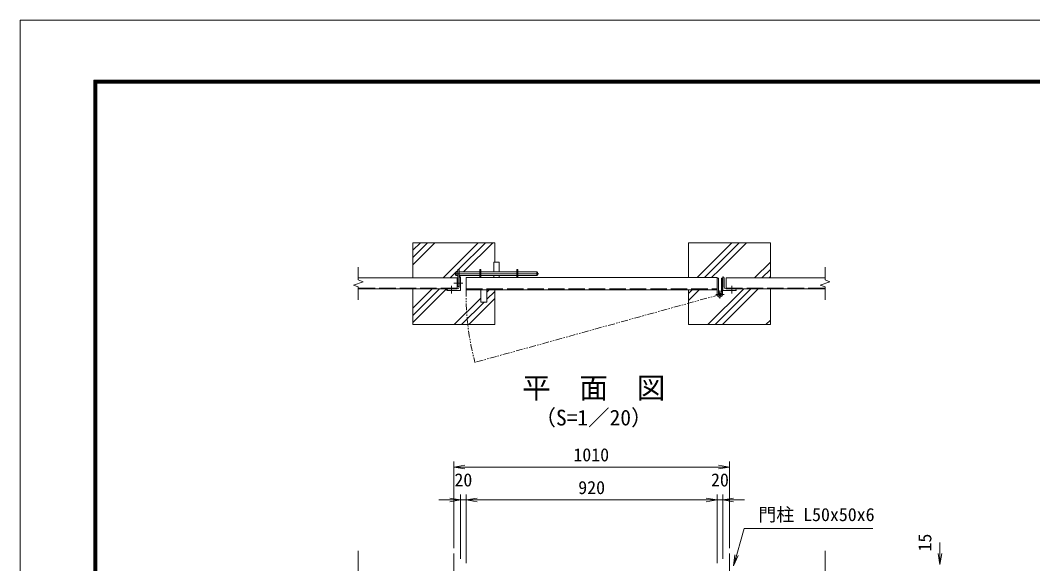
# Model space of a CAD drawing. Units: millimetres at full size. Extents: x -4200 to 4200, y -2970 to 2970.
# Drawn here: x -4200 to -491, y 979 to 2970 of the extents above; entities that cross this region are included whole.
import ezdxf
from ezdxf.enums import TextEntityAlignment as Align

# ---------------------------------------------------------------- set-up
doc = ezdxf.new("R2010")
doc.units = ezdxf.units.MM
doc.header["$LTSCALE"] = 10
for name, pattern in [('DASHED', [7.5, 6, -1.5]), ('USER1', [50.8, 31.75, -6.35, 6.35, -6.35]), ('USER2', [5, 2.5, -0.5, 0.5, -0.5, 0.5, -0.5])]:
    doc.linetypes.add(name, pattern=pattern)
doc.layers.add('0-0_D-TTL-TXT', color=7, linetype='Continuous')
for name, color, linetype, lineweight in [('0-1_D-STR3', 3, 'Continuous', 13), ('0-2_D-BMK', 2, 'USER1', 13), ('0-3_D-STR1', 1, 'Continuous', 18), ('0-4_D-STR4', 7, 'Continuous', 18), ('0-6_D-STR-DIM', 7, 'Continuous', 13), ('0-7_0', 7, 'Continuous', 18), ('0-8_D-DCR-HCH', 7, 'Continuous', 13), ('0-9_D-STR-TXT', 7, 'Continuous', 13), ('0-B_D-TTL', 7, 'Continuous', 18)]:
    doc.layers.add(name, color=color, linetype=linetype, lineweight=lineweight)
doc.styles.add('ＭＳ ゴシック', font='')
doc.styles.get('ＭＳ ゴシック').set_extended_font_data('MS Gothic')

# ---------------------------------------------------------------- blocks, each defined once
blk = doc.blocks.new('_Open')
at = {"layer": '0-7_0'}
blk.add_line((-10, 1.667), (0, 0), dxfattribs=at)
blk.add_lwpolyline([(-10, -1.667), (0, 0), (-10, 0)], dxfattribs=at)

msp = doc.modelspace()

# ---------------------------------------------------------------- linework, layer by layer
at = {"layer": '0-1_D-STR3'}
for p, q in [((-2464.47, 2083.85), (-2464.47, 2047.85)), ((-2464.47, 2083.85), (-2445.47, 2083.85)), ((-2445.47, 2083.85), (-2445.47, 2047.85)), ((-2604.97, 2045.85), (-2602.97, 2047.85)), ((-2604.97, 2045.85), (-2604.97, 2036.85)), ((-2602.97, 2034.85), (-2602.97, 2047.85)), ((-2602.97, 2047.85), (-2597.05, 2047.85)), ((-2597.05, 2056.35), (-2597.05, 1994.85)), ((-2592.55, 2056.35), (-2597.05, 2056.35)), ((-2592.55, 2056.35), (-2592.55, 1994.85)), ((-2592.55, 2047.85), (-2516.55, 2047.85)), ((-2516.55, 2056.85), (-2516.55, 2027.35)), ((-2512.05, 2056.85), (-2516.55, 2056.85)), ((-2512.05, 2027.35), (-2512.05, 2056.85)), ((-2512.05, 2047.85), (-2381.05, 2047.85)), ((-2381.05, 2027.35), (-2381.05, 2056.85)), ((-2381.05, 2056.85), (-2376.55, 2056.85)), ((-2376.55, 2027.35), (-2376.55, 2056.85)), ((-2376.55, 2047.85), (-2306.97, 2047.85)), ((-2306.97, 2047.85), (-2306.97, 2034.85)), ((-2306.97, 2047.85), (-2304.97, 2045.85)), ((-2304.97, 2045.85), (-2304.97, 2036.85)), ((-2604.97, 2036.85), (-2602.97, 2034.85)), ((-2602.97, 2034.85), (-2597.05, 2034.85)), ((-2592.55, 2034.85), (-2516.55, 2034.85)), ((-2512.05, 2034.85), (-2381.05, 2034.85)), ((-2464.47, 2027.35), (-2464.47, 2034.85)), ((-2445.47, 2027.35), (-2445.47, 2034.85)), ((-2376.55, 2034.85), (-2306.97, 2034.85)), ((-2304.97, 2036.85), (-2306.97, 2034.85)), ((-1646.25, 1965.15), (-1646.25, 2024.85)), ((-1641.75, 2024.85), (-1646.25, 2024.85)), ((-1641.75, 1965.15), (-1641.75, 2024.85)), ((-1626.85, 1965.15), (-1626.85, 2024.85)), ((-2592.55, 1994.85), (-2597.05, 1994.85)), ((-2512.55, 1982.35), (-2512.55, 1937.35)), ((-2490.55, 1982.35), (-2490.55, 1937.35)), ((-1641.75, 1973.34), (-1639.33, 1969.54)), ((-2512.55, 1937.35), (-2490.55, 1937.35))]:
    msp.add_line(p, q, dxfattribs=at)
msp.add_lwpolyline([(-1631.35, 1973.34), (-1631.35, 2024.85), (-1626.85, 2024.85)], dxfattribs=at)
for radius in [9.7, 5.2]:
    msp.add_arc((-1636.55, 1965.15), radius, 180, 122.41735, dxfattribs=at)
at = {"layer": '0-2_D-BMK'}
for p, q in [((-2608.39, 2041.35), (-2299.64, 2041.35)), ((-2611.56, 2007.35), (-2578.78, 2007.35)), ((-2619.55, 1997.35), (-2619.55, 1968.35)), ((-1636.55, 1950.29), (-1636.55, 1980.02)), ((-1593.55, 1997.35), (-1593.55, 1968.35)), ((-1651.41, 1965.15), (-1621.68, 1965.15)), ((-2611.55, 1016.37), (-2611.55, -833.63)), ((-1601.55, 1016.37), (-1601.55, -833.63))]:
    msp.add_line(p, q, dxfattribs=at)
at = {"layer": '0-2_D-BMK', "linetype": 'USER2'}
msp.add_line((-1636.55, 1965.15), (-2533.98, 1716.65), dxfattribs=at)
msp.add_arc((-1606.55, 1965.15), 960.15, 178.97356, 195, dxfattribs=at)
at = {"layer": '0-3_D-STR1'}
for p, q in [((-2599.55, 2025.85), (-2961.55, 2025.85)), ((-2592.55, 2025.35), (-2592.55, 1992.35)), ((-2566.55, 2027.35), (-1646.55, 2027.35)), ((-2566.55, 2027.35), (-2566.55, 1987.35)), ((-1646.55, 2027.35), (-1646.55, 1987.35)), ((-1620.55, 2025.35), (-1620.55, 1992.35)), ((-1613.55, 2025.85), (-1613.55, 1985.85)), ((-1613.55, 2025.85), (-1251.55, 2025.85)), ((-2599.05, 1985.85), (-2632.05, 1985.85)), ((-2561.55, 1982.35), (-1651.55, 1982.35)), ((-1614.05, 1985.85), (-1581.05, 1985.85)), ((-1613.55, 1985.85), (-1251.55, 1985.85))]:
    msp.add_line(p, q, dxfattribs=at)
at = {"layer": '0-3_D-STR1', "linetype": 'DASHED'}
for p, q in [((-2599.55, 1988.85), (-2961.55, 1988.85)), ((-2566.44, 1986.35), (-1646.65, 1986.35)), ((-1613.55, 1988.85), (-1251.55, 1988.85))]:
    msp.add_line(p, q, dxfattribs=at)
at = {"layer": '0-3_D-STR1'}
for points in [[(-2599.55, 2025.85), (-2599.55, 1985.85), (-2961.55, 1985.85)], [(-2586.55, 1979.85), (-2586.55, 2029.85), (-2588.05, 2029.85)], [(-1626.55, 1979.85), (-1626.55, 2029.85), (-1625.05, 2029.85)], [(-2636.55, 1981.35), (-2636.55, 1979.85), (-2586.55, 1979.85)], [(-1576.55, 1981.35), (-1576.55, 1979.85), (-1626.55, 1979.85)]]:
    msp.add_lwpolyline(points, dxfattribs=at)
for centre, radius, start, end in [((-2588.05, 2025.35), 4.5, 90, 180), ((-1625.05, 2025.35), 4.5, 360, 90), ((-2632.05, 1981.35), 4.5, 90, 180), ((-2599.05, 1992.35), 6.5, 270, 0), ((-1614.05, 1992.35), 6.5, 180, 270), ((-1581.05, 1981.35), 4.5, 360, 90)]:
    msp.add_arc(centre, radius, start, end, dxfattribs=at)
at = {"layer": '0-3_D-STR1', "linetype": 'DASHED'}
for centre, start, end in [((-2561.55, 1987.35), 180, 270), ((-1651.55, 1987.35), 270, 0)]:
    msp.add_arc(centre, 5, start, end, dxfattribs=at)
at = {"layer": '0-4_D-STR4'}
for p, q in [((-2461.55, 2154.85), (-2461.55, 2083.85)), ((-1751.55, 2154.85), (-1751.55, 2027.35))]:
    msp.add_line(p, q, dxfattribs=at)
for points in [[(-2761.55, 2025.85), (-2761.55, 2154.85), (-2461.55, 2154.85)], [(-1451.55, 2025.85), (-1451.55, 2154.85), (-1751.55, 2154.85)], [(-2461.55, 1982.35), (-2461.55, 1854.85), (-2761.55, 1854.85), (-2761.55, 1985.85)], [(-1751.55, 1982.35), (-1751.55, 1854.85), (-1451.55, 1854.85), (-1451.55, 1985.85)]]:
    msp.add_lwpolyline(points, dxfattribs=at)
at = {"layer": '0-6_D-STR-DIM'}
for p, q in [((-2961.55, 2065.85), (-2961.55, 2018.68)), ((-1251.55, 2065.85), (-1251.55, 2018.68)), ((-2979.17, 1999.44), (-2943.93, 2012.27)), ((-2943.93, 2012.27), (-2961.55, 2018.68)), ((-1269.17, 1999.44), (-1233.93, 2012.27)), ((-1233.93, 2012.27), (-1251.55, 2018.68)), ((-2961.55, 1993.03), (-2979.17, 1999.44)), ((-2961.55, 1993.03), (-2961.55, 1945.85)), ((-1251.55, 1993.03), (-1269.17, 1999.44)), ((-1251.55, 1993.03), (-1251.55, 1945.85)), ((-2611.55, 1036.37), (-2611.55, 1352.86)), ((-1601.55, 1036.37), (-1601.55, 1352.86)), ((-2611.55, 1332.86), (-1601.55, 1332.86)), ((-2586.55, 996.37), (-2586.55, 1232.86)), ((-2566.55, 981.37), (-2566.55, 1232.86)), ((-2566.55, 981.37), (-2566.55, 1232.86)), ((-1646.55, 981.37), (-1646.55, 1232.86)), ((-1646.55, 981.37), (-1646.55, 1232.86)), ((-1626.55, 996.37), (-1626.55, 1232.86)), ((-2626.55, 1212.86), (-2666.55, 1212.86)), ((-2566.55, 1212.86), (-2586.55, 1212.86)), ((-1646.55, 1212.86), (-2566.55, 1212.86)), ((-2526.55, 1212.86), (-2486.55, 1212.86)), ((-1686.55, 1212.86), (-1726.55, 1212.86)), ((-1626.55, 1212.86), (-1646.55, 1212.86)), ((-1586.55, 1212.86), (-1546.55, 1212.86)), ((-830.5, 1016.37), (-830.5, 1056.37)), ((-2961.55, 1025.82), (-2961.55, 215.59)), ((-1251.55, 1025.82), (-1251.55, 215.59))]:
    msp.add_line(p, q, dxfattribs=at)
at = {"layer": '0-8_D-DCR-HCH'}
for p, q in [((-2761.55, 2074.35), (-2681.04, 2154.85)), ((-2761.55, 2100.86), (-2707.56, 2154.85)), ((-2761.55, 2127.38), (-2734.07, 2154.85)), ((-2650.94, 2025.85), (-2521.94, 2154.85)), ((-2593.92, 2056.35), (-2495.42, 2154.85)), ((-2571.15, 2052.61), (-2468.91, 2154.85)), ((-1636.98, 2083.95), (-1566.08, 2154.85)), ((-1636.94, 2057.47), (-1539.56, 2154.85)), ((-1693.58, 2027.35), (-1636.98, 2083.95)), ((-1509.46, 2025.85), (-1451.55, 2083.77)), ((-2624.42, 2025.85), (-2604.97, 2045.31)), ((-2602.42, 2047.85), (-2597.05, 2053.23)), ((-2575.91, 2047.85), (-2571.15, 2052.61)), ((-1667.06, 2027.35), (-1636.94, 2057.47)), ((-1482.94, 2025.85), (-1451.55, 2057.25)), ((-2599.55, 2024.22), (-2597.05, 2026.72)), ((-2592.55, 2031.22), (-2588.91, 2034.85)), ((-1456.43, 2025.85), (-1451.55, 2030.74)), ((-2761.55, 1862.22), (-2637.91, 1985.85)), ((-2761.55, 1888.73), (-2664.42, 1985.85)), ((-2761.55, 1915.25), (-2690.94, 1985.85)), ((-2490.55, 1974.12), (-2482.31, 1982.35)), ((-2490.55, 1947.6), (-2461.55, 1976.6)), ((-1751.55, 1942.87), (-1712.06, 1982.35)), ((-1751.55, 1969.38), (-1738.58, 1982.35)), ((-1680.46, 1854.85), (-1549.46, 1985.85)), ((-1653.94, 1854.85), (-1522.94, 1985.85)), ((-1627.43, 1854.85), (-1496.43, 1985.85)), ((-2609.81, 1854.85), (-2512.55, 1952.12)), ((-2583.29, 1854.85), (-2500.79, 1937.35)), ((-2556.78, 1854.85), (-2461.55, 1950.08)), ((-1468.33, 1854.85), (-1451.55, 1871.64))]:
    msp.add_line(p, q, dxfattribs=at)
msp.add_lwpolyline([(-1720.09, 2027.35), (-1636.72, 2110.72), (-1592.59, 2154.85)], dxfattribs=at)
at = {"layer": '0-9_D-STR-TXT'}
msp.add_lwpolyline([(-1076.91, 1108.02), (-1547.88, 1108.02), (-1585.97, 973.75)], dxfattribs=at)
at = {"layer": '0-B_D-TTL', "color": 2}
msp.add_lwpolyline([(-4200, 2970), (4200, 2970), (4200, -2970), (-4200, -2970)], close=True, dxfattribs=at)
at = {"layer": '0-B_D-TTL'}
for points in [[(-3930, 2750), (3930, 2750), (3930, -2750), (-3930, -2750)], [(-3927.5, 2747.5), (3927.5, 2747.5), (3927.5, -2747.5), (-3927.5, -2747.5)], [(-3925, 2745), (3925, 2745), (3925, -2745), (-3925, -2745)], [(-3922.5, 2742.5), (3922.5, 2742.5), (3922.5, -2742.5), (-3922.5, -2742.5)], [(-3920, 2740), (3920, 2740), (3920, -2740), (-3920, -2740)]]:
    msp.add_lwpolyline(points, close=True, dxfattribs=at)

# ---------------------------------------------------------------- block references
at = {"layer": '0-6_D-STR-DIM', "xscale": 4, "yscale": 4}
for p, rotation in [((-2611.55, 1332.86), 180), ((-2566.55, 1212.86), 180), ((-2566.55, 1212.86), 180), ((-1626.55, 1212.86), 180), ((-830.5, 976.37), 270)]:
    msp.add_blockref('_Open', p, dxfattribs=dict(at, rotation=rotation))
for p in [(-1601.55, 1332.86), (-2586.55, 1212.86), (-1646.55, 1212.86), (-1646.55, 1212.86)]:
    msp.add_blockref('_Open', p, dxfattribs=at)
at = {"layer": '0-9_D-STR-TXT', "xscale": 4, "yscale": 4, "rotation": 254.16392}
msp.add_blockref('_Open', (-1586.51, 971.82), dxfattribs=at)

# ---------------------------------------------------------------- texts
at = {"layer": '0-0_D-TTL-TXT', "style": 'ＭＳ ゴシック'}
for s, height, p in [('平\u3000面\u3000図', 76.98, (-2361.44, 1561.33)), ('（S=1／20）', 57.7, (-2315.96, 1468.13))]:
    msp.add_text(s, height=height, dxfattribs=at).set_placement(p, align=Align.BOTTOM_LEFT)
at = {"layer": '0-6_D-STR-DIM', "style": 'ＭＳ ゴシック'}
for s, p in [('1010', (-2173.47, 1339.61)), ('20', (-2609.3, 1247.61)), ('20', (-1669.3, 1247.61)), ('920', (-2155.68, 1219.61))]:
    msp.add_text(s, height=48.09, dxfattribs=at).set_placement(p, align=Align.BOTTOM_LEFT)
msp.add_text('15', height=48.09, rotation=90, dxfattribs=at).set_placement((-847.44, 1023.66), align=Align.BOTTOM_LEFT)
at = {"layer": '0-9_D-STR-TXT', "style": 'ＭＳ ゴシック'}
msp.add_text('門柱 L50x50x6', height=48.09, dxfattribs=at).set_placement((-1495.69, 1120.6), align=Align.BOTTOM_LEFT)

doc.saveas('drawing.dxf')
